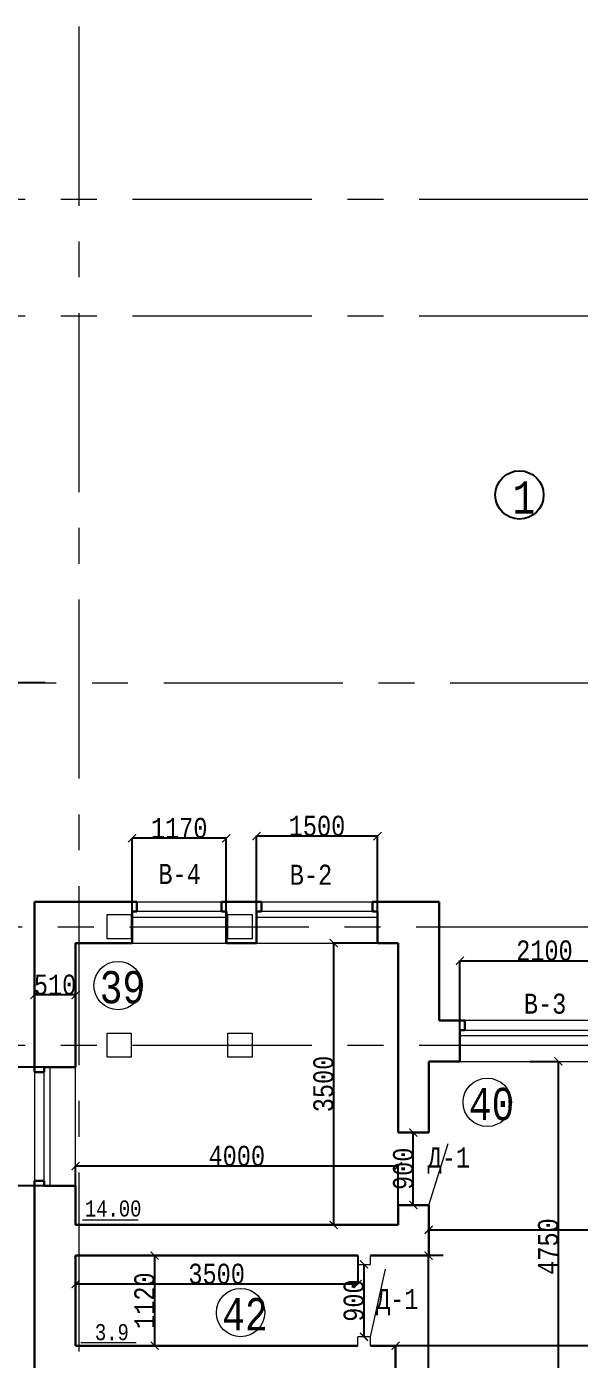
# Model space of a CAD drawing. Header units: millimetres. Extents: x -689206 to 4969298, y -1019800 to 703299.
# Drawn here: x 51796 to 58652, y -214572 to -198029 of the extents above; entities that cross this region are included whole.
import ezdxf

# ---------------------------------------------------------------- set-up
doc = ezdxf.new("R2010")
doc.units = ezdxf.units.MM
doc.linetypes.add('JIS_02_4.0', pattern=[5.5, 4, -1.5])
doc.linetypes.add('осеваяX2', pattern=[101.6, 63.5, -12.7, 12.7, -12.7])
for name, color, linetype, lineweight in [('несущие', 7, 'Continuous', 30), ('ОКНА', 250, 'Continuous', 20), ('ПЕРЕГОРОДКИ', 252, 'Continuous', 9), ('РАЗМЕРЫ', 7, 'Continuous', 9), ('сваи', 7, 'JIS_02_4.0', 30), ('стены', 7, 'Continuous', 20)]:
    doc.layers.add(name, color=color, linetype=linetype, lineweight=lineweight)
doc.layers.add('четотам', color=7, linetype='Continuous')
doc.styles.add('Аннотативный', font='isocteur.ttf', dxfattribs={"width": 0.7, "height": 250})
doc.dimstyles.new('Аннотативный', dxfattribs={"dimscale": 0, "dimtxt": 250, "dimasz": 100, "dimexe": 1.25, "dimexo": 0.625, "dimtad": 1, "dimdec": 0, "dimtxsty": 'Аннотативный', "dimblk": 'ARCHTICK', "dimcen": 2.5, "dimadec": 0, "dimazin": 0, "dimtfac": 1, "dimtdec": 0, "dimtmove": 0, "dimatfit": 3, "dimfxl": 1, "dimarcsym": 0})

# ---------------------------------------------------------------- blocks, each defined once
blk = doc.blocks.new('_ArchTick')
at = {"color": 0, "linetype": 'ByBlock', "const_width": 0.15}
blk.add_lwpolyline([(-0.5, -0.5), (0.5, 0.5)], dxfattribs=at)
blk = doc.blocks.new('*D2225')
at = {"layer": 'Defpoints', "color": 0, "lineweight": 15, "transparency": 16777216}
for p in [(52403, -212174), (52403, -212904), (56403, -212904)]:
    blk.add_point(p, dxfattribs=at)
at = {"layer": 'стены', "color": 0, "lineweight": -2, "transparency": 16777216}
for p, q in [((52403, -212903), (52403, -212173)), ((56403, -212174), (52403, -212174)), ((56403, -212903), (56403, -212173))]:
    blk.add_line(p, q, dxfattribs=at)
at = {"layer": 'стены', "color": 0, "lineweight": -2, "transparency": 16777216, "xscale": 100, "yscale": 100, "zscale": 100, "rotation": 180}
blk.add_blockref('_ArchTick', (52403, -212174), dxfattribs=at)
at = {"layer": 'стены', "color": 0, "lineweight": -2, "transparency": 16777216, "xscale": 100, "yscale": 100, "zscale": 100}
blk.add_blockref('_ArchTick', (56403, -212174), dxfattribs=at)
at = {"layer": 'стены', "color": 0, "lineweight": 5, "transparency": 16777216, "insert": (54403, -212048), "char_height": 250, "attachment_point": 5, "style": 'Аннотативный'}
blk.add_mtext('4000', dxfattribs=at)
blk = doc.blocks.new('*D2226')
at = {"layer": 'Defpoints', "color": 0, "lineweight": 15, "transparency": 16777216}
for p in [(55605, -209404), (56403, -209404), (56403, -212904)]:
    blk.add_point(p, dxfattribs=at)
at = {"layer": 'стены', "color": 0, "lineweight": -2, "transparency": 16777216}
for p, q in [((56403, -209404), (55603, -209404)), ((55605, -212904), (55605, -209404)), ((56403, -212904), (55603, -212904))]:
    blk.add_line(p, q, dxfattribs=at)
at = {"layer": 'стены', "color": 0, "lineweight": -2, "transparency": 16777216, "xscale": 100, "yscale": 100, "zscale": 100}
for p, rotation in [((55605, -209404), 90), ((55605, -212904), 270)]:
    blk.add_blockref('_ArchTick', p, dxfattribs=dict(at, rotation=rotation))
at = {"layer": 'стены', "color": 0, "lineweight": 5, "transparency": 16777216, "insert": (55479, -211154), "char_height": 250, "attachment_point": 5, "rotation": 90, "style": 'Аннотативный'}
blk.add_mtext('3500', dxfattribs=at)
blk = doc.blocks.new('*D2249')
at = {"layer": 'Defpoints', "color": 0, "lineweight": 15, "transparency": 16777216}
for p in [(56593, -211757), (56593, -211757), (56593, -212657)]:
    blk.add_point(p, dxfattribs=at)
at = {"layer": 'стены', "color": 0, "lineweight": -2, "transparency": 16777216}
for p, q in [((56593, -212657), (56593, -211757)), ((56594, -211757), (56595, -211757)), ((56594, -212657), (56595, -212657))]:
    blk.add_line(p, q, dxfattribs=at)
at = {"layer": 'стены', "color": 0, "lineweight": -2, "transparency": 16777216, "xscale": 100, "yscale": 100, "zscale": 100}
for p, rotation in [((56593, -211757), 90), ((56593, -212657), 270)]:
    blk.add_blockref('_ArchTick', p, dxfattribs=dict(at, rotation=rotation))
at = {"layer": 'стены', "color": 0, "lineweight": 5, "transparency": 16777216, "insert": (56468, -212207), "char_height": 250, "attachment_point": 5, "rotation": 90, "style": 'Аннотативный'}
blk.add_mtext('900', dxfattribs=at)
blk = doc.blocks.new('*D2280')
at = {"layer": 'Defpoints', "color": 0, "lineweight": 15, "transparency": 16777216}
for p in [(56783, -213284), (56962, -213284), (56962, -225631)]:
    blk.add_point(p, dxfattribs=at)
at = {"layer": 'РАЗМЕРЫ', "color": 0, "lineweight": -2, "transparency": 16777216}
for p, q in [((56962, -213284), (56782, -213284)), ((56783, -225631), (56783, -213284)), ((56962, -225631), (56782, -225631))]:
    blk.add_line(p, q, dxfattribs=at)
at = {"layer": 'РАЗМЕРЫ', "color": 0, "lineweight": -2, "transparency": 16777216, "xscale": 100, "yscale": 100, "zscale": 100}
for p, rotation in [((56783, -213284), 90), ((56783, -225631), 270)]:
    blk.add_blockref('_ArchTick', p, dxfattribs=dict(at, rotation=rotation))
at = {"layer": 'РАЗМЕРЫ', "color": 0, "lineweight": 5, "transparency": 16777216, "insert": (56658, -219458), "char_height": 250, "attachment_point": 5, "rotation": 90, "style": 'Аннотативный'}
blk.add_mtext('12350', dxfattribs=at)
blk = doc.blocks.new('*D2290')
at = {"layer": 'Defpoints', "color": 0, "lineweight": 15, "transparency": 16777216}
for p in [(51103, -210947), (52403, -210947), (52403, -212417)]:
    blk.add_point(p, dxfattribs=at)
at = {"layer": 'ОКНА', "color": 0, "lineweight": -2, "transparency": 16777216}
for p, q in [((52403, -210947), (51102, -210947)), ((51103, -212417), (51103, -210947)), ((52403, -212417), (51102, -212417))]:
    blk.add_line(p, q, dxfattribs=at)
at = {"layer": 'ОКНА', "color": 0, "lineweight": -2, "transparency": 16777216, "xscale": 100, "yscale": 100, "zscale": 100}
for p, rotation in [((51103, -210947), 90), ((51103, -212417), 270)]:
    blk.add_blockref('_ArchTick', p, dxfattribs=dict(at, rotation=rotation))
at = {"layer": 'ОКНА', "color": 0, "lineweight": 5, "transparency": 16777216, "insert": (50978, -211682), "char_height": 250, "attachment_point": 5, "rotation": 90, "style": 'Аннотативный'}
blk.add_mtext('1470', dxfattribs=at)
blk = doc.blocks.new('*D2296')
at = {"layer": 'Defpoints', "color": 0, "lineweight": 15, "transparency": 16777216}
for p in [(58035, -210874), (58392, -210874), (58035, -215624)]:
    blk.add_point(p, dxfattribs=at)
at = {"layer": 'ПЕРЕГОРОДКИ', "color": 0, "lineweight": -2, "transparency": 16777216}
for p, q in [((58036, -210874), (58394, -210874)), ((58392, -215624), (58392, -210874)), ((58036, -215624), (58394, -215624))]:
    blk.add_line(p, q, dxfattribs=at)
at = {"layer": 'ПЕРЕГОРОДКИ', "color": 0, "lineweight": -2, "transparency": 16777216, "xscale": 100, "yscale": 100, "zscale": 100}
for p, rotation in [((58392, -210874), 90), ((58392, -215624), 270)]:
    blk.add_blockref('_ArchTick', p, dxfattribs=dict(at, rotation=rotation))
at = {"layer": 'ПЕРЕГОРОДКИ', "color": 0, "lineweight": 5, "transparency": 16777216, "insert": (58267, -213172), "char_height": 250, "attachment_point": 5, "rotation": 90, "style": 'Аннотативный'}
blk.add_mtext('4750', dxfattribs=at)
blk = doc.blocks.new('*D2306')
at = {"layer": 'Defpoints', "color": 0, "lineweight": 15, "transparency": 16777216}
for p in [(54648, -208077), (54648, -209404), (56148, -209404)]:
    blk.add_point(p, dxfattribs=at)
at = {"layer": 'ОКНА', "color": 0, "lineweight": -2, "transparency": 16777216}
for p, q in [((54648, -209403), (54648, -208075)), ((56148, -208077), (54648, -208077)), ((56148, -209403), (56148, -208075))]:
    blk.add_line(p, q, dxfattribs=at)
at = {"layer": 'ОКНА', "color": 0, "lineweight": -2, "transparency": 16777216, "xscale": 100, "yscale": 100, "zscale": 100, "rotation": 180}
blk.add_blockref('_ArchTick', (54648, -208077), dxfattribs=at)
at = {"layer": 'ОКНА', "color": 0, "lineweight": -2, "transparency": 16777216, "xscale": 100, "yscale": 100, "zscale": 100}
blk.add_blockref('_ArchTick', (56148, -208077), dxfattribs=at)
at = {"layer": 'ОКНА', "color": 0, "lineweight": 5, "transparency": 16777216, "insert": (55398, -207951), "char_height": 250, "attachment_point": 5, "style": 'Аннотативный'}
blk.add_mtext('1500', dxfattribs=at)
blk = doc.blocks.new('*D2268')
at = {"layer": 'Defpoints', "color": 0, "linetype": 'ByBlock', "lineweight": 15, "transparency": 16777216}
for p in [(62683, -214124), (56373, -214404), (56373, -214404)]:
    blk.add_point(p, dxfattribs=at)
at = {"layer": 'РАЗМЕРЫ', "color": 0, "linetype": 'ByBlock', "lineweight": -2, "transparency": 16777216}
for p, q in [((62683, -214125), (62683, -214405)), ((56373, -214403), (56373, -214403)), ((62683, -214404), (56373, -214404))]:
    blk.add_line(p, q, dxfattribs=at)
at = {"layer": 'РАЗМЕРЫ', "color": 0, "linetype": 'ByBlock', "lineweight": -2, "transparency": 16777216, "xscale": 100, "yscale": 100, "zscale": 100, "rotation": 180}
blk.add_blockref('_ArchTick', (56373, -214404), dxfattribs=at)
at = {"layer": 'РАЗМЕРЫ', "color": 0, "linetype": 'ByBlock', "lineweight": -2, "transparency": 16777216, "xscale": 100, "yscale": 100, "zscale": 100}
blk.add_blockref('_ArchTick', (62683, -214404), dxfattribs=at)
at = {"layer": 'РАЗМЕРЫ', "color": 0, "linetype": 'ByBlock', "lineweight": 9, "transparency": 16777216, "insert": (59528, -214278), "char_height": 250, "attachment_point": 5, "style": 'Аннотативный'}
blk.add_mtext('6310', dxfattribs=at)
blk = doc.blocks.new('*D2269')
at = {"layer": 'Defpoints', "color": 0, "linetype": 'ByBlock', "lineweight": 15, "transparency": 16777216}
for p in [(59270, -209624), (57170, -210874), (59270, -210874)]:
    blk.add_point(p, dxfattribs=at)
at = {"layer": 'РАЗМЕРЫ', "color": 0, "linetype": 'ByBlock', "lineweight": -2, "transparency": 16777216}
for p, q in [((57170, -210873), (57170, -209623)), ((57170, -209624), (59270, -209624)), ((59270, -210873), (59270, -209623))]:
    blk.add_line(p, q, dxfattribs=at)
at = {"layer": 'РАЗМЕРЫ', "color": 0, "linetype": 'ByBlock', "lineweight": -2, "transparency": 16777216, "xscale": 100, "yscale": 100, "zscale": 100, "rotation": 180}
blk.add_blockref('_ArchTick', (57170, -209624), dxfattribs=at)
at = {"layer": 'РАЗМЕРЫ', "color": 0, "linetype": 'ByBlock', "lineweight": -2, "transparency": 16777216, "xscale": 100, "yscale": 100, "zscale": 100}
blk.add_blockref('_ArchTick', (59270, -209624), dxfattribs=at)
at = {"layer": 'РАЗМЕРЫ', "color": 0, "linetype": 'ByBlock', "lineweight": 5, "transparency": 16777216, "insert": (58220, -209499), "char_height": 250, "attachment_point": 5, "style": 'Аннотативный'}
blk.add_mtext('2100', dxfattribs=at)
blk = doc.blocks.new('*D2270')
at = {"layer": 'Defpoints', "color": 0, "linetype": 'ByBlock', "lineweight": 15, "transparency": 16777216}
for p in [(53103, -208104), (53103, -209404), (54273, -209404)]:
    blk.add_point(p, dxfattribs=at)
at = {"layer": 'РАЗМЕРЫ', "color": 0, "linetype": 'ByBlock', "lineweight": -2, "transparency": 16777216}
for p, q in [((53103, -209403), (53103, -208103)), ((54273, -208104), (53103, -208104)), ((54273, -209403), (54273, -208103))]:
    blk.add_line(p, q, dxfattribs=at)
at = {"layer": 'РАЗМЕРЫ', "color": 0, "linetype": 'ByBlock', "lineweight": -2, "transparency": 16777216, "xscale": 100, "yscale": 100, "zscale": 100, "rotation": 180}
blk.add_blockref('_ArchTick', (53103, -208104), dxfattribs=at)
at = {"layer": 'РАЗМЕРЫ', "color": 0, "linetype": 'ByBlock', "lineweight": -2, "transparency": 16777216, "xscale": 100, "yscale": 100, "zscale": 100}
blk.add_blockref('_ArchTick', (54273, -208104), dxfattribs=at)
at = {"layer": 'РАЗМЕРЫ', "color": 0, "linetype": 'ByBlock', "lineweight": 5, "transparency": 16777216, "insert": (53688, -207978), "char_height": 250, "attachment_point": 5, "style": 'Аннотативный'}
blk.add_mtext('1170', dxfattribs=at)
blk = doc.blocks.new('*D2364')
at = {"layer": 'Defpoints', "color": 0, "linetype": 'ByBlock', "lineweight": 15, "transparency": 16777216}
for p in [(52403, -213284), (53384, -213284), (52403, -214404)]:
    blk.add_point(p, dxfattribs=at)
at = {"layer": 'РАЗМЕРЫ', "color": 0, "linetype": 'ByBlock', "lineweight": -2, "transparency": 16777216}
for p, q in [((52404, -213284), (53385, -213284)), ((53384, -214404), (53384, -213284)), ((52404, -214404), (53385, -214404))]:
    blk.add_line(p, q, dxfattribs=at)
at = {"layer": 'РАЗМЕРЫ', "color": 0, "linetype": 'ByBlock', "lineweight": -2, "transparency": 16777216, "xscale": 100, "yscale": 100, "zscale": 100}
for p, rotation in [((53384, -213284), 90), ((53384, -214404), 270)]:
    blk.add_blockref('_ArchTick', p, dxfattribs=dict(at, rotation=rotation))
at = {"layer": 'РАЗМЕРЫ', "color": 0, "linetype": 'ByBlock', "lineweight": 5, "transparency": 16777216, "insert": (53258, -213844), "char_height": 250, "attachment_point": 5, "rotation": 90, "style": 'Аннотативный'}
blk.add_mtext('1120', dxfattribs=at)
blk = doc.blocks.new('*D2365')
at = {"layer": 'Defpoints', "color": 0, "linetype": 'ByBlock', "lineweight": 15, "transparency": 16777216}
for p in [(52403, -213284), (55903, -213284), (52403, -213637)]:
    blk.add_point(p, dxfattribs=at)
at = {"layer": 'РАЗМЕРЫ', "color": 0, "linetype": 'ByBlock', "lineweight": -2, "transparency": 16777216}
for p, q in [((52403, -213285), (52403, -213639)), ((55903, -213285), (55903, -213639)), ((55903, -213637), (52403, -213637))]:
    blk.add_line(p, q, dxfattribs=at)
at = {"layer": 'РАЗМЕРЫ', "color": 0, "linetype": 'ByBlock', "lineweight": -2, "transparency": 16777216, "xscale": 100, "yscale": 100, "zscale": 100, "rotation": 180}
blk.add_blockref('_ArchTick', (52403, -213637), dxfattribs=at)
at = {"layer": 'РАЗМЕРЫ', "color": 0, "linetype": 'ByBlock', "lineweight": -2, "transparency": 16777216, "xscale": 100, "yscale": 100, "zscale": 100}
blk.add_blockref('_ArchTick', (55903, -213637), dxfattribs=at)
at = {"layer": 'РАЗМЕРЫ', "color": 0, "linetype": 'ByBlock', "lineweight": 5, "transparency": 16777216, "insert": (54153, -213512), "char_height": 250, "attachment_point": 5, "style": 'Аннотативный'}
blk.add_mtext('3500', dxfattribs=at)
blk = doc.blocks.new('*D2366')
at = {"layer": 'Defpoints', "color": 0, "linetype": 'ByBlock', "lineweight": 15, "transparency": 16777216}
for p in [(55981, -213393), (55981, -213393), (55981, -214293)]:
    blk.add_point(p, dxfattribs=at)
at = {"layer": 'РАЗМЕРЫ', "color": 0, "linetype": 'ByBlock', "lineweight": -2, "transparency": 16777216}
for p, q in [((55981, -213393), (55982, -213393)), ((55981, -214293), (55981, -213393)), ((55981, -214293), (55982, -214293))]:
    blk.add_line(p, q, dxfattribs=at)
at = {"layer": 'РАЗМЕРЫ', "color": 0, "linetype": 'ByBlock', "lineweight": -2, "transparency": 16777216, "xscale": 100, "yscale": 100, "zscale": 100}
for p, rotation in [((55981, -213393), 90), ((55981, -214293), 270)]:
    blk.add_blockref('_ArchTick', p, dxfattribs=dict(at, rotation=rotation))
at = {"layer": 'РАЗМЕРЫ', "color": 0, "linetype": 'ByBlock', "lineweight": 5, "transparency": 16777216, "insert": (55855, -213843), "char_height": 250, "attachment_point": 5, "rotation": 90, "style": 'Аннотативный'}
blk.add_mtext('900', dxfattribs=at)
blk = doc.blocks.new('*D2367')
at = {"layer": 'Defpoints', "color": 0, "linetype": 'ByBlock', "lineweight": 15, "transparency": 16777216}
for p in [(56783, -212971), (62026, -212965), (62026, -212965)]:
    blk.add_point(p, dxfattribs=at)
at = {"layer": 'РАЗМЕРЫ', "color": 0, "linetype": 'ByBlock', "lineweight": -2, "transparency": 16777216}
for p, q in [((56783, -212970), (56783, -212964)), ((56783, -212965), (62026, -212965)), ((62026, -212965), (62026, -212964))]:
    blk.add_line(p, q, dxfattribs=at)
at = {"layer": 'РАЗМЕРЫ', "color": 0, "linetype": 'ByBlock', "lineweight": -2, "transparency": 16777216, "xscale": 100, "yscale": 100, "zscale": 100, "rotation": 180}
blk.add_blockref('_ArchTick', (56783, -212965), dxfattribs=at)
at = {"layer": 'РАЗМЕРЫ', "color": 0, "linetype": 'ByBlock', "lineweight": -2, "transparency": 16777216, "xscale": 100, "yscale": 100, "zscale": 100}
blk.add_blockref('_ArchTick', (62026, -212965), dxfattribs=at)
at = {"layer": 'РАЗМЕРЫ', "color": 0, "linetype": 'ByBlock', "lineweight": 5, "transparency": 16777216, "insert": (59405, -212840), "char_height": 250, "attachment_point": 5, "style": 'Аннотативный'}
blk.add_mtext('5240', dxfattribs=at)
blk = doc.blocks.new('*D2430')
at = {"layer": 'Defpoints', "color": 0, "linetype": 'ByBlock', "lineweight": 15, "ltscale": 35, "transparency": 16777216}
for p in [(49114, -206174), (52025, -206174), (48443, -209202)]:
    blk.add_point(p, dxfattribs=at)
at = {"layer": 'сваи', "color": 0, "linetype": 'ByBlock', "lineweight": -2, "ltscale": 35, "transparency": 16777216}
for p, q in [((52025, -206174), (49113, -206174)), ((49114, -209202), (49114, -206174)), ((48443, -209202), (49115, -209202))]:
    blk.add_line(p, q, dxfattribs=at)
at = {"layer": 'сваи', "color": 0, "linetype": 'ByBlock', "lineweight": -2, "ltscale": 35, "transparency": 16777216, "xscale": 100, "yscale": 100, "zscale": 100}
for p, rotation in [((49114, -206174), 90), ((49114, -209202), 270)]:
    blk.add_blockref('_ArchTick', p, dxfattribs=dict(at, rotation=rotation))
at = {"layer": 'сваи', "color": 0, "linetype": 'ByBlock', "lineweight": 5, "ltscale": 35, "transparency": 16777216, "insert": (48988, -207688), "char_height": 250, "attachment_point": 5, "rotation": 90, "style": 'Аннотативный'}
blk.add_mtext('3000', dxfattribs=at)
blk = doc.blocks.new('*D2445')
at = {"layer": 'Defpoints', "color": 0, "linetype": 'ByBlock', "lineweight": 15, "ltscale": 35, "transparency": 16777216}
for p in [(51893, -210049), (51893, -210049), (52403, -210049)]:
    blk.add_point(p, dxfattribs=at)
at = {"layer": 'РАЗМЕРЫ', "color": 0, "linetype": 'ByBlock', "lineweight": -2, "ltscale": 35, "transparency": 16777216}
for p, q in [((51893, -210048), (51893, -210047)), ((52403, -210049), (51893, -210049)), ((52403, -210048), (52403, -210047))]:
    blk.add_line(p, q, dxfattribs=at)
at = {"layer": 'РАЗМЕРЫ', "color": 0, "linetype": 'ByBlock', "lineweight": -2, "ltscale": 35, "transparency": 16777216, "xscale": 100, "yscale": 100, "zscale": 100, "rotation": 180}
blk.add_blockref('_ArchTick', (51893, -210049), dxfattribs=at)
at = {"layer": 'РАЗМЕРЫ', "color": 0, "linetype": 'ByBlock', "lineweight": -2, "ltscale": 35, "transparency": 16777216, "xscale": 100, "yscale": 100, "zscale": 100}
blk.add_blockref('_ArchTick', (52403, -210049), dxfattribs=at)
at = {"layer": 'РАЗМЕРЫ', "color": 0, "linetype": 'ByBlock', "lineweight": 5, "ltscale": 35, "transparency": 16777216, "insert": (52148, -209923), "char_height": 250, "attachment_point": 5, "style": 'Аннотативный'}
blk.add_mtext('510', dxfattribs=at)

msp = doc.modelspace()

# ---------------------------------------------------------------- linework, layer by layer
at = {"layer": 'несущие', "color": 0}
for p, q in [((53163.1, -209014.1), (53163.1, -208894.1)), ((54559.4, -208894.1), (54708.5, -208894.1)), ((54708.5, -209014.1), (54708.5, -208894.1)), ((53103.1, -209014.1), (53103.1, -209404.1)), ((53103.1, -209014.1), (53163.1, -209014.1)), ((54648.5, -209014.1), (54708.5, -209014.1)), ((54648.5, -209404.1), (54648.5, -209014.1)), ((56148.5, -209014.1), (56148.5, -209404.1)), ((56913.4, -210364.1), (57230, -210364.1)), ((56783.4, -210874.1), (57170, -210874.1))]:
    msp.add_line(p, q, dxfattribs=at)
at = {"layer": 'ОКНА', "color": 0, "lineweight": 13}
for p, q in [((54708.5, -208894.1), (56088.5, -208894.1)), ((54648.5, -209404.1), (56148.5, -209404.1)), ((59210, -210364.1), (57230, -210364.1)), ((57170, -210874.1), (59270, -210874.1))]:
    msp.add_line(p, q, dxfattribs=at)
at = {"layer": 'ОКНА', "lineweight": 13}
for p, q in [((57170, -210554.1), (59270, -210554.1)), ((57230, -210484.1), (59210, -210484.1)), ((52013.4, -212357.3), (52013.4, -211007.3)), ((52083.4, -210947.3), (52083.4, -212417.3))]:
    msp.add_line(p, q, dxfattribs=at)
at = {"layer": 'РАЗМЕРЫ', "lineweight": 13}
for p, q in [((53163.1, -208894.1), (54213.1, -208894.1)), ((53103.1, -209404.1), (54273.1, -209404.1)), ((52403.4, -212417.3), (52403.4, -210947.3))]:
    msp.add_line(p, q, dxfattribs=at)
at = {"layer": 'РАЗМЕРЫ', "lineweight": 30}
for p, q in [((54213.1, -209014.1), (54213.1, -208894.1)), ((56088.5, -209014.1), (56088.5, -208894.1)), ((54273.1, -209014.1), (54213.1, -209014.1)), ((56148.5, -209014.1), (56088.5, -209014.1)), ((57230, -210484.1), (57230, -210364.1)), ((57230, -210364.1), (57230, -210484.1)), ((57170, -210484.1), (57230, -210484.1))]:
    msp.add_line(p, q, dxfattribs=at)
at = {"layer": 'РАЗМЕРЫ', "color": 0, "lineweight": 30}
for p, q in [((52013.4, -211007.3), (51893.4, -211007.3)), ((52013.4, -210947.3), (52013.4, -211007.3)), ((52013.4, -210947.3), (52403.4, -210947.3)), ((52013.4, -212357.3), (51893.4, -212357.3)), ((52013.4, -212417.3), (52013.4, -212357.3)), ((52013.4, -212417.3), (52403.4, -212417.3))]:
    msp.add_line(p, q, dxfattribs=at)
at = {"layer": 'РАЗМЕРЫ'}
for p, q in [((52488.7, -212842.2), (53178, -212842.2)), ((52465.9, -214361.4), (53155.2, -214361.4))]:
    msp.add_line(p, q, dxfattribs=at)
at = {"layer": 'РАЗМЕРЫ', "linetype": 'ByBlock', "lineweight": 20}
msp.add_line((52403.4, -214404.1), (55903.4, -214404.1), dxfattribs=at)
at = {"layer": 'стены', "linetype": 'осеваяX2', "lineweight": 5, "ltscale": 35}
for p, q in [((52442.7, -198028.6), (52442.7, -241531.8)), ((42442.7, -200172.1), (65160.8, -200172.1)), ((42442.7, -201617.7), (108442.7, -201617.7)), ((46383.8, -206174.1), (108442.7, -206174.1)), ((42404.8, -209201.5), (108442.7, -209201.5)), ((42442.7, -210674.1), (108442.7, -210674.1))]:
    msp.add_line(p, q, dxfattribs=at)
at = {"layer": 'стены', "lineweight": 30}
for p, q in [((52403.4, -208894.1), (51893.4, -208894.1)), ((51893.4, -208894.1), (51893.4, -211007.3)), ((52403.4, -208894.1), (53163.1, -208894.1)), ((54213.1, -208894.1), (54708.5, -208894.1)), ((56088.5, -208894.1), (56913.4, -208894.1)), ((56913.4, -208894.1), (56913.4, -210364.1)), ((54273.1, -209404.1), (54273.1, -209014.1)), ((53103.1, -209404.1), (52403.4, -209404.1)), ((52403.4, -209404.1), (52403.4, -210947.3)), ((54648.5, -209404.1), (54273.1, -209404.1)), ((56403.4, -209404.1), (56148.5, -209404.1)), ((56403.4, -211156.9), (56403.4, -209404.1)), ((57170, -210484.1), (57170, -210874.1)), ((56783.4, -211757.3), (56783.4, -210874.1)), ((56403.4, -211757.3), (56403.4, -211156.9)), ((51893.4, -212357.3), (51893.4, -214784.1)), ((52403.4, -212417.3), (52403.4, -212904.1)), ((56403.4, -212904.1), (56403.4, -212657.3)), ((56783.4, -213284.1), (56783.4, -212657.3)), ((52403.4, -212904.1), (56403.4, -212904.1)), ((52403.4, -213284.1), (52403.4, -214404.1)), ((52403.4, -213284.1), (55903.4, -213284.1)), ((56063.4, -213284.1), (56783.4, -213284.1)), ((52403.4, -214404.1), (55903.4, -214404.1)), ((56063.4, -214404.1), (56112.7, -214404.1)), ((56372.7, -215600.3), (56372.7, -214404.1))]:
    msp.add_line(p, q, dxfattribs=at)
at = {"layer": 'стены', "lineweight": 13}
for p, q in [((53103.1, -209084.1), (54273.1, -209084.1)), ((54213.1, -209014.1), (53163.1, -209014.1)), ((56088.5, -209014.1), (54648.5, -209014.1)), ((54648.5, -209084.1), (56148.5, -209084.1)), ((51893.4, -211007.3), (51893.4, -212357.3)), ((55903.4, -213393.4), (56063.4, -213393.4)), ((56063.4, -213393.4), (56063.4, -213284.1)), ((55903.4, -214404.1), (55903.4, -214293.4)), ((56063.4, -214293.4), (55903.4, -214293.4)), ((56063.4, -214404.1), (56063.4, -214293.4))]:
    msp.add_line(p, q, dxfattribs=at)
at = {"layer": 'стены', "color": 7, "lineweight": 30, "true_color": 0xffffff}
msp.add_line((56148.5, -209404.1), (56148.5, -209014.1), dxfattribs=at)
at = {"layer": 'стены'}
for p, q in [((56403.4, -210646.9), (56403.4, -211156.9)), ((52403.4, -212417.3), (52403.4, -212904.1)), ((55903.4, -213393.4), (55903.4, -213284.1))]:
    msp.add_line(p, q, dxfattribs=at)
at = {"layer": 'стены', "color": 18, "lineweight": 30, "true_color": 0x000000}
for p, q in [((56783.4, -211757.3), (56403.4, -211757.3)), ((56403.4, -212657.3), (56783.4, -212657.3)), ((56372.7, -214404.1), (56112.7, -214404.1))]:
    msp.add_line(p, q, dxfattribs=at)
at = {"layer": 'стены', "lineweight": 9}
for p, q in [((56783.4, -212657.3), (57025.4, -211894.1)), ((56063.4, -214293.4), (56247.3, -213451.8))]:
    msp.add_line(p, q, dxfattribs=at)
at = {"layer": 'стены', "lineweight": 20}
for points in [[(52792.7, -209051.5), (53092.7, -209051.5), (53092.7, -209351.5), (52792.7, -209351.5)], [(54292.7, -209051.5), (54592.7, -209051.5), (54592.7, -209351.5), (54292.7, -209351.5)], [(52792.7, -210523.1), (53092.7, -210523.1), (53092.7, -210823.1), (52792.7, -210823.1)], [(54292.7, -210523.1), (54592.7, -210523.1), (54592.7, -210823.1), (54292.7, -210823.1)]]:
    msp.add_lwpolyline(points, close=True, dxfattribs=at)
at = {"layer": 'четотам'}
msp.add_circle((57910, -203841.8), 300, dxfattribs=at)
at = {"layer": 'четотам', "lineweight": 13}
for centre in [(52930, -209931.8), (57510, -211381.8), (54450, -213991.8)]:
    msp.add_circle(centre, 300, dxfattribs=at)

# ---------------------------------------------------------------- texts
at = {"layer": 'РАЗМЕРЫ', "lineweight": 20, "ltscale": 150, "attachment_point": 1, "style": 'Аннотативный'}
for s, insert, char_height, width in [('1', (57824.2, -203672), 401.1, 1460), ('В-4', (53430, -208421.8), 250, 922.913), ('В-2', (55060, -208431.8), 250, 922.913), ('В-3', (57964.5, -210032.1), 250, 922.913), ('Д-1', (56770, -211941.2), 250, 922.913), ('Д-1', (56130.6, -213698.3), 250, 922.913)]:
    msp.add_mtext(s, dxfattribs=dict(at, insert=insert, char_height=char_height, width=width))
at = {"layer": 'РАЗМЕРЫ', "lineweight": 13, "ltscale": 150, "char_height": 401.1, "width": 1460, "attachment_point": 1, "style": 'Аннотативный'}
for s, insert in [('39', (52702, -209751.9)), ('40', (57282, -211201.9)), ('42', (54222, -213811.9))]:
    msp.add_mtext(s, dxfattribs=dict(at, insert=insert))
at = {"layer": 'РАЗМЕРЫ', "char_height": 200, "width": 656.117, "attachment_point": 1, "style": 'Аннотативный'}
for s, insert in [('14.00', (52518, -212599.4)), ('3.9', (52642.5, -214134.4))]:
    msp.add_mtext(s, dxfattribs=dict(at, insert=insert))

# ---------------------------------------------------------------- dimensions: what is measured, and where the dimension line sits
at = {"layer": 'ОКНА', "color": 0, "lineweight": 5}
dim = msp.add_linear_dim(base=(54648.5, -208076.7), p1=(56148.5, -209404.1), p2=(54648.5, -209404.1), dimstyle='Аннотативный', dxfattribs=at)
dim.commit()
dim.dimension.update_dxf_attribs({"geometry": '*D2306', "text_midpoint": (55398.5, -207951.1)})
dim = msp.add_aligned_dim(p1=(52403.4, -212417.3), p2=(52403.4, -210947.3), distance=1300, dimstyle='Аннотативный', dxfattribs=at)
dim.commit()
dim.dimension.update_dxf_attribs({"geometry": '*D2290', "text_midpoint": (50977.7, -211682.3)})
at = {"layer": 'ПЕРЕГОРОДКИ', "color": 18, "lineweight": 5, "true_color": 0x000000}
dim = msp.add_linear_dim(base=(58392.3, -210874.1), p1=(58034.9, -215624.1), p2=(58034.9, -210874.1), angle=90, dimstyle='Аннотативный', dxfattribs=at)
dim.commit()
dim.dimension.update_dxf_attribs({"geometry": '*D2296', "text_midpoint": (58392.3, -213172.3), "dimtype": 161})
at = {"layer": 'РАЗМЕРЫ', "color": 18, "linetype": 'ByBlock', "lineweight": 5, "true_color": 0x000000}
for base, p1, p2, picture, middle in [((53103.1, -208104.1), (54273.1, -209404.1), (53103.1, -209404.1), '*D2270', (53688.1, -207978.5)), ((59270, -209624.3), (57170, -210874.1), (59270, -210874.1), '*D2269', (58220, -209498.7))]:
    dim = msp.add_linear_dim(base=base, p1=p1, p2=p2, dimstyle='Аннотативный', dxfattribs=at)
    dim.commit()
    dim.dimension.update_dxf_attribs({"geometry": picture, "text_midpoint": middle})
at = {"layer": 'РАЗМЕРЫ', "linetype": 'ByBlock', "lineweight": 5, "ltscale": 35}
dim = msp.add_linear_dim(base=(51893.4, -210048.7), p1=(52403.4, -210048.7), p2=(51893.4, -210048.7), dimstyle='Аннотативный', dxfattribs=at)
dim.commit()
dim.dimension.update_dxf_attribs({"geometry": '*D2445', "text_midpoint": (52148.4, -209923.1)})
at = {"layer": 'РАЗМЕРЫ', "linetype": 'ByBlock', "lineweight": 5}
dim = msp.add_linear_dim(base=(62025.8, -212965.3), p1=(56783.4, -212970.7), p2=(62025.8, -212965.3), text='5240', dimstyle='Аннотативный', dxfattribs=at)
dim.commit()
dim.dimension.update_dxf_attribs({"geometry": '*D2367', "text_midpoint": (59404.6, -212839.7)})
for base, p1, p2, picture, middle in [((53383.9, -213284.1), (52403.4, -214404.1), (52403.4, -213284.1), '*D2364', (53258.2, -213844.1)), ((55980.7, -213393.4), (55980.7, -214293.4), (55980.7, -213393.4), '*D2366', (55855.1, -213843.4))]:
    dim = msp.add_linear_dim(base=base, p1=p1, p2=p2, angle=90, dimstyle='Аннотативный', dxfattribs=at)
    dim.commit()
    dim.dimension.update_dxf_attribs({"geometry": picture, "text_midpoint": middle})
at = {"layer": 'РАЗМЕРЫ', "lineweight": 5}
dim = msp.add_linear_dim(base=(56783.4, -213284.1), p1=(56962.3, -225631.3), p2=(56962.3, -213284.1), angle=90, text='12350', dimstyle='Аннотативный', dxfattribs=at)
dim.commit()
dim.dimension.update_dxf_attribs({"geometry": '*D2280', "text_midpoint": (56657.7, -219457.7)})
at = {"layer": 'РАЗМЕРЫ', "linetype": 'ByBlock', "lineweight": 5}
dim = msp.add_linear_dim(base=(52403.4, -213637.5), p1=(55903.4, -213284.1), p2=(52403.4, -213284.1), dimstyle='Аннотативный', dxfattribs=at)
dim.commit()
dim.dimension.update_dxf_attribs({"geometry": '*D2365', "text_midpoint": (54153.4, -213511.9)})
at = {"layer": 'РАЗМЕРЫ', "color": 18, "linetype": 'ByBlock', "lineweight": 9, "true_color": 0x000000}
dim = msp.add_linear_dim(base=(56372.7, -214404.1), p1=(62682.7, -214124.1), p2=(56372.7, -214404.1), dimstyle='Аннотативный', dxfattribs=at)
dim.commit()
dim.dimension.update_dxf_attribs({"geometry": '*D2268', "text_midpoint": (59527.7, -214278.5)})
at = {"layer": 'сваи', "linetype": 'ByBlock', "lineweight": 5, "ltscale": 35}
dim = msp.add_linear_dim(base=(49113.8, -206174.1), p1=(48442.7, -209201.5), p2=(52025.5, -206174.1), angle=90, text='3000', dimstyle='Аннотативный', dxfattribs=at)
dim.commit()
dim.dimension.update_dxf_attribs({"geometry": '*D2430', "text_midpoint": (48988.1, -207687.8)})
at = {"layer": 'стены', "lineweight": 5}
for p2, distance, picture, middle in [((56403.4, -209404.1), 798.8, '*D2226', (55478.9, -211154.1)), ((52403.4, -212904.1), -730, '*D2225', (54403.4, -212048.5))]:
    dim = msp.add_aligned_dim(p1=(56403.4, -212904.1), p2=p2, distance=distance, dimstyle='Аннотативный', dxfattribs=at)
    dim.commit()
    dim.dimension.update_dxf_attribs({"geometry": picture, "text_midpoint": middle})
dim = msp.add_linear_dim(base=(56593.4, -211757.3), p1=(56593.4, -212657.3), p2=(56593.4, -211757.3), angle=90, dimstyle='Аннотативный', dxfattribs=at)
dim.commit()
dim.dimension.update_dxf_attribs({"geometry": '*D2249', "text_midpoint": (56467.7, -212207.3)})

doc.saveas('drawing.dxf')
